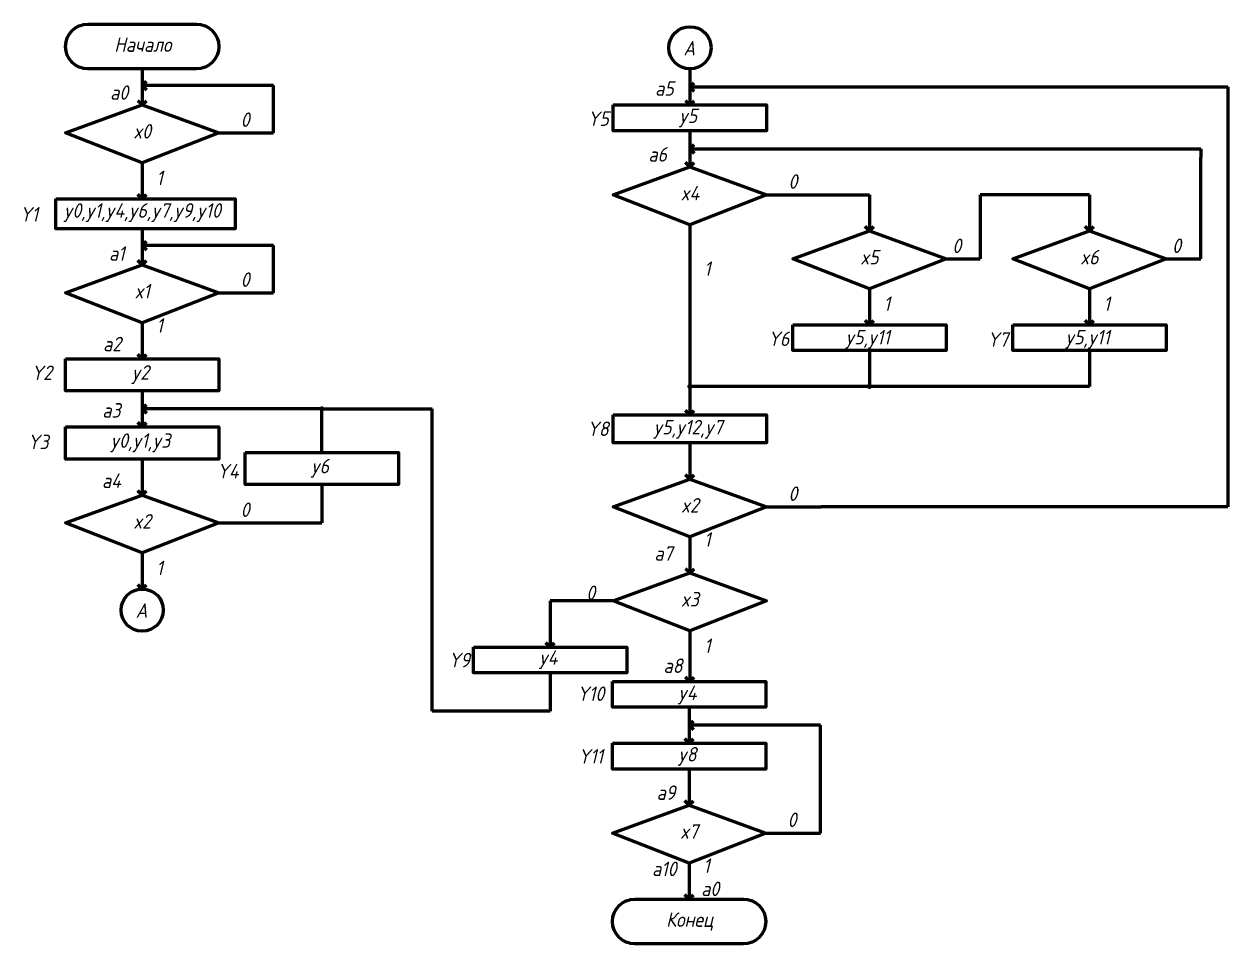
# Model space of a CAD drawing. Header units: millimetres. Extents: x -1351 to 2793, y -4756 to -707.
# Drawn here: x 569.6 to 985.8, y -2333.8 to -2016 of the extents above; entities that cross this region are included whole.
import ezdxf

# ---------------------------------------------------------------- set-up
doc = ezdxf.new("R2010")
doc.units = ezdxf.units.MM
doc.header["$LTSCALE"] = 0.5
doc.layers.get('0').update_dxf_attribs({"lineweight": 60})
doc.layers.add('4-текст', color=7, linetype='Continuous', true_color=0x000000)
doc.styles.get("Standard").update_dxf_attribs({"font": 'ISOCPEUI.TTF', "width": 0.9})

msp = doc.modelspace()

# ---------------------------------------------------------------- hatches: boundary and pattern name
h = msp.add_hatch(color=256)
h.dxf.hatch_style = 1
edge = h.paths.add_edge_path()
edge.add_arc((799.84, -2141.16), 0.362, 0, 360)
h = msp.add_hatch(color=256)
h.dxf.hatch_style = 1
edge = h.paths.add_edge_path()
edge.add_arc((861.94, -2141.13), 0.362, 0, 360)
h = msp.add_hatch(color=256)
h.dxf.hatch_style = 1
edge = h.paths.add_edge_path()
edge.add_arc((672.53, -2148.92), 0.362, 0, 360)

# ---------------------------------------------------------------- linework, layer by layer
for p, q in [((610.43, -2031.44), (610.43, -2043.9)), ((799.82, -2031.44), (799.82, -2043.9)), ((610.43, -2037.15), (611.92, -2035.67)), ((655.83, -2037.15), (610.43, -2037.15)), ((610.43, -2037.15), (611.92, -2038.64)), ((655.83, -2053.54), (655.83, -2037.15)), ((799.82, -2037.69), (801.31, -2036.2)), ((799.82, -2037.67), (985.84, -2037.67)), ((799.82, -2037.69), (801.31, -2039.17)), ((985.84, -2037.67), (985.84, -2182.78)), ((610.43, -2043.9), (608.95, -2042.41)), ((610.43, -2043.9), (611.92, -2042.41)), ((799.82, -2043.9), (798.34, -2042.41)), ((799.82, -2043.9), (801.31, -2042.41)), ((636.93, -2053.54), (655.83, -2053.54)), ((799.82, -2052.82), (799.82, -2065.28)), ((799.82, -2059.05), (801.31, -2057.56)), ((799.82, -2059.05), (976.45, -2059.05)), ((799.82, -2059.05), (801.31, -2060.54)), ((976.45, -2059.05), (976.45, -2062.03)), ((610.43, -2063.9), (610.43, -2076.36)), ((799.82, -2065.28), (798.34, -2063.79)), ((799.82, -2065.28), (801.31, -2063.79)), ((976.45, -2097.01), (976.45, -2062.03)), ((610.43, -2076.36), (608.95, -2074.87)), ((610.43, -2076.36), (611.92, -2074.87)), ((826.32, -2074.91), (861.92, -2074.91)), ((861.92, -2074.91), (861.92, -2087.37)), ((937.96, -2074.91), (900.23, -2074.91)), ((900.23, -2074.91), (900.23, -2097.01)), ((937.96, -2074.91), (937.96, -2087.37)), ((799.82, -2085.28), (799.82, -2150.91)), ((610.43, -2086.7), (610.43, -2099.17)), ((861.92, -2087.37), (860.43, -2085.89)), ((861.92, -2087.37), (863.4, -2085.89)), ((937.96, -2087.37), (936.47, -2085.89)), ((937.96, -2087.37), (939.44, -2085.89)), ((610.43, -2092.42), (611.92, -2090.93)), ((655.83, -2092.42), (610.43, -2092.42)), ((610.43, -2092.42), (611.92, -2093.91)), ((655.83, -2108.8), (655.83, -2092.42)), ((610.43, -2099.17), (608.95, -2097.68)), ((610.43, -2099.17), (611.92, -2097.68)), ((888.41, -2097.01), (900.23, -2097.01)), ((964.45, -2097.01), (976.45, -2097.01)), ((636.93, -2108.8), (655.83, -2108.8)), ((861.92, -2107.37), (861.92, -2119.83)), ((937.96, -2107.37), (937.96, -2119.83)), ((861.92, -2119.83), (860.43, -2118.35)), ((861.92, -2119.83), (863.4, -2118.35)), ((937.96, -2119.83), (936.47, -2118.35)), ((937.96, -2119.83), (939.44, -2118.35)), ((610.43, -2119.17), (610.43, -2131.63)), ((610.43, -2131.63), (608.95, -2130.14)), ((610.43, -2131.63), (611.92, -2130.14)), ((861.92, -2128.75), (861.92, -2141.21)), ((937.96, -2128.75), (937.96, -2141.21)), ((610.43, -2142.7), (610.43, -2155.16)), ((861.92, -2141.21), (799.82, -2141.21)), ((937.96, -2141.21), (861.92, -2141.21)), ((610.43, -2148.93), (611.92, -2147.44)), ((655.83, -2148.93), (610.43, -2148.93)), ((610.43, -2148.93), (611.92, -2150.41)), ((672.53, -2148.93), (655.83, -2148.93)), ((672.53, -2148.92), (710.73, -2148.92)), ((672.55, -2163.97), (672.55, -2148.93)), ((710.73, -2253.33), (710.73, -2148.92)), ((799.82, -2150.91), (798.34, -2149.42)), ((799.82, -2150.91), (801.31, -2149.42)), ((610.43, -2155.16), (608.95, -2153.67)), ((610.43, -2155.16), (611.92, -2153.67)), ((799.82, -2160.69), (799.82, -2173.15)), ((610.43, -2166.23), (610.43, -2178.69)), ((799.82, -2173.15), (798.34, -2171.66)), ((799.82, -2173.15), (801.31, -2171.66)), ((672.55, -2175.04), (672.55, -2188.33)), ((610.43, -2178.69), (608.95, -2177.2)), ((610.43, -2178.69), (611.92, -2177.2)), ((826.32, -2182.78), (845.22, -2182.78)), ((985.84, -2182.78), (845.22, -2182.78)), ((636.93, -2188.33), (672.53, -2188.33)), ((799.82, -2193.15), (799.82, -2205.61)), ((610.43, -2198.69), (610.43, -2211.15)), ((799.82, -2205.61), (798.34, -2204.12)), ((799.82, -2205.61), (801.31, -2204.12)), ((610.43, -2211.15), (608.95, -2209.66)), ((610.43, -2211.15), (611.92, -2209.66)), ((773.33, -2215.24), (751.47, -2215.24)), ((751.47, -2215.24), (751.47, -2231.22)), ((799.82, -2225.61), (799.82, -2243.08)), ((751.47, -2231.22), (749.98, -2229.73)), ((751.47, -2231.22), (752.96, -2229.73)), ((751.47, -2240.13), (751.47, -2253.33)), ((799.82, -2243.08), (798.34, -2241.59)), ((799.82, -2243.08), (801.31, -2241.59)), ((751.47, -2253.33), (710.73, -2253.33)), ((799.55, -2251.99), (799.55, -2264.45)), ((799.55, -2258.22), (801.03, -2256.73)), ((844.94, -2258.22), (799.55, -2258.22)), ((799.55, -2258.22), (801.03, -2259.71)), ((844.94, -2295.46), (844.94, -2258.22)), ((799.55, -2264.45), (798.06, -2262.97)), ((799.55, -2264.45), (801.03, -2262.97)), ((799.55, -2273.37), (799.55, -2285.83)), ((799.55, -2285.83), (798.06, -2284.34)), ((799.55, -2285.83), (801.03, -2284.34)), ((826.04, -2295.46), (844.94, -2295.46)), ((799.55, -2305.83), (799.55, -2318.29)), ((799.55, -2318.29), (798.06, -2316.8)), ((799.55, -2318.29), (801.03, -2316.8))]:
    msp.add_line(p, q)
for points in [[(629.18, -2031.44), (591.68, -2031.44, -1), (591.68, -2015.95, 0.414214)], [(591.68, -2015.95), (629.18, -2015.95, -1), (629.18, -2031.44, 0.414214)], [(818.3, -2333.78), (780.8, -2333.78, -1), (780.8, -2318.29, 0.414214)], [(780.8, -2318.29), (818.3, -2318.29, -1), (818.3, -2333.78, 0.414214)]]:
    msp.add_lwpolyline(points, format="xyb")
for points in [[(610.43, -2043.9), (636.93, -2053.54), (610.43, -2063.9), (583.94, -2053.54)], [(773.33, -2043.9), (826.32, -2043.9), (826.32, -2052.82), (773.33, -2052.82)], [(799.82, -2065.28), (826.32, -2074.91), (799.82, -2085.28), (773.33, -2074.91)], [(580.52, -2076.36), (642.59, -2076.36), (642.59, -2086.7), (580.52, -2086.7)], [(861.92, -2087.37), (888.41, -2097.01), (861.92, -2107.37), (835.42, -2097.01)], [(937.96, -2087.37), (964.45, -2097.01), (937.96, -2107.37), (911.46, -2097.01)], [(610.43, -2099.17), (636.93, -2108.8), (610.43, -2119.17), (583.94, -2108.8)], [(835.42, -2119.83), (888.41, -2119.83), (888.41, -2128.75), (835.42, -2128.75)], [(911.46, -2119.83), (964.45, -2119.83), (964.45, -2128.75), (911.46, -2128.75)], [(583.94, -2131.63), (636.93, -2131.63), (636.93, -2142.7), (583.94, -2142.7)], [(773.33, -2150.91), (826.32, -2150.91), (826.32, -2160.69), (773.33, -2160.69)], [(583.94, -2155.16), (636.93, -2155.16), (636.93, -2166.23), (583.94, -2166.23)], [(646.06, -2163.97), (699.04, -2163.97), (699.04, -2175.04), (646.06, -2175.04)], [(799.82, -2173.15), (826.32, -2182.78), (799.82, -2193.15), (773.33, -2182.78)], [(610.43, -2178.69), (636.93, -2188.33), (610.43, -2198.69), (583.94, -2188.33)], [(799.82, -2205.61), (826.32, -2215.24), (799.82, -2225.61), (773.33, -2215.24)], [(724.98, -2231.22), (777.96, -2231.22), (777.96, -2240.13), (724.98, -2240.13)], [(773.05, -2243.08), (826.04, -2243.08), (826.04, -2251.99), (773.05, -2251.99)], [(773.05, -2264.45), (826.04, -2264.45), (826.04, -2273.37), (773.05, -2273.37)], [(799.55, -2285.83), (826.04, -2295.46), (799.55, -2305.83), (773.05, -2295.46)]]:
    msp.add_lwpolyline(points, close=True)
for centre, radius in [((799.82, -2024.14), 7.3), ((799.84, -2141.16), 0.362), ((861.94, -2141.13), 0.362), ((672.53, -2148.92), 0.362), ((610.43, -2218.45), 7.3)]:
    msp.add_circle(centre, radius)

# ---------------------------------------------------------------- texts
at = {"layer": '4-текст', "char_height": 5, "attachment_point": 1}
for s, width, insert in [('\\pxqc;{\\fISOCPEUR|b0|i1|c204|p34;Начало}', 27.0464, (597.12, -2020.54)), ('\\pxqc;{\\fISOCPEUR|b0|i1|c204|p34;А}', 7.8245, (795.68, -2021.79)), ('\\pxqc;a0', 6.5876, (599.18, -2037.11)), ('\\pxqc;a5', 6.5876, (787.71, -2035.7)), ('\\pxqc;0', 14.367, (638.85, -2046.47)), ('\\pxqc;Y5', 6.5876, (764.83, -2046.13)), ('\\pxqc;y{\\fISOCPEUR|b0|i1|c204|p34;5}', 45.771, (776.27, -2045.13)), ('\\pxqc;x0', 49.8839, (585.48, -2050.49)), ('\\pxqc;a6', 6.5876, (785.37, -2058.47)), ('\\pxqc;1', 6.5876, (613.15, -2066.58)), ('\\pxqc;0', 14.367, (828.24, -2067.85)), ('\\pxqc;x4', 49.8839, (774.87, -2071.84)), ('\\pxqc;Y1', 6.5876, (568, -2079.18)), ('\\pxqc;y0,y1,y4,y6,y7,y9,y10', 52.9887, (583.94, -2077.86)), ('\\pxqc;a1', 6.5876, (598.37, -2092.7)), ('\\pxqc;0', 14.367, (884.91, -2090.08)), ('\\pxqc;0', 14.367, (960.9, -2090.05)), ('\\pxqc;x5', 49.8839, (836.97, -2094)), ('\\pxqc;x6', 49.8839, (913.01, -2094)), ('\\pxqc;0', 14.367, (638.85, -2101.74)), ('\\pxqc;1', 6.5876, (802.54, -2097.96)), ('\\pxqc;x1', 49.8839, (585.48, -2105.75)), ('\\pxqc;1', 6.5876, (864.63, -2110.06)), ('\\pxqc;1', 6.5876, (940.67, -2110.06)), ('\\pxqc;1', 6.5876, (613.15, -2117.59)), ('\\pxqc;Y6', 6.5876, (827.23, -2122.18)), ('\\pxqc;y5,y11', 45.771, (838.36, -2121.64)), ('\\pxqc;Y7', 6.5876, (902.99, -2122.45)), ('\\pxqc;y5,y11', 45.771, (914.4, -2121.64)), ('\\pxqc;a2', 6.5876, (596.73, -2124.01)), ('\\pxqc;Y2', 6.5876, (572.39, -2133.94)), ('\\pxqc;y2', 45.771, (586.88, -2133.83)), ('\\pxqc;a3', 6.5876, (596.5, -2146.93)), ('\\pxqc;Y8', 6.5876, (764.71, -2153.28)), ('\\pxqc;y5,y12,y7', 45.771, (776.27, -2152.72)), ('\\pxqc;Y3', 6.5876, (571.17, -2157.82)), ('\\pxqc;y0,y1,y3', 45.771, (586.88, -2157.37)), ('\\pxqc;Y4', 6.5876, (636.77, -2167.94)), ('\\pxqc;y6', 45.771, (648.99, -2166.18)), ('\\pxqc;a4', 6.5876, (596.5, -2171.23)), ('\\pxqc;0', 14.367, (828.24, -2175.72)), ('\\pxqc;x2', 49.8839, (774.87, -2179.73)), ('\\pxqc;x2', 49.8839, (585.48, -2185.28)), ('\\pxqc;0', 14.367, (638.85, -2181.26)), ('\\pxqc;1', 6.5876, (802.54, -2191.57)), ('\\pxqc;a7', 6.5876, (787.38, -2196.36)), ('\\pxqc;1', 6.5876, (613.15, -2201.37)), ('\\pxqc;0', 14.367, (758.33, -2209.94)), ('\\pxqc;x3', 49.8839, (774.87, -2212.2)), ('\\pxqc;{\\fISOCPEUR|b0|i1|c204|p34;А}', 7.8245, (606.29, -2216.1)), ('\\pxqc;1', 6.5876, (802.54, -2228.29)), ('\\pxqc;Y9', 6.5876, (716.78, -2233.19)), ('\\pxqc;y4', 45.771, (727.91, -2232.3)), ('\\pxqc;a8', 6.5876, (790.67, -2235.16)), ('\\pxqc;Y10', 6.5876, (762.23, -2244.82)), ('\\pxqc;y4', 45.771, (775.99, -2244.49)), ('\\pxqc;Y11', 6.5876, (762.23, -2266.46)), ('\\pxqc;y{\\fISOCPEUR|b0|i1|c204|p34;8}', 45.771, (775.99, -2265.75)), ('\\pxqc;a9', 6.5876, (788.25, -2279.01)), ('\\pxqc;0', 14.367, (827.96, -2288.4)), ('\\pxqc;x7', 49.8839, (774.6, -2292.42)), ('\\pxqc;a10', 6.5876, (787.67, -2305.35)), ('\\pxqc;1', 6.5876, (802.26, -2304.25)), ('\\pxqc;a0', 6.5876, (803.54, -2312.25)), ('\\pxqc;{\\fISOCPEUR|b0|i1|c204|p34;Конец}', 27.0464, (786.23, -2322.88))]:
    msp.add_mtext_dynamic_manual_height_columns(s, width=width, gutter_width=50, heights=[0], dxfattribs=dict(at, insert=insert))

doc.saveas('drawing.dxf')
